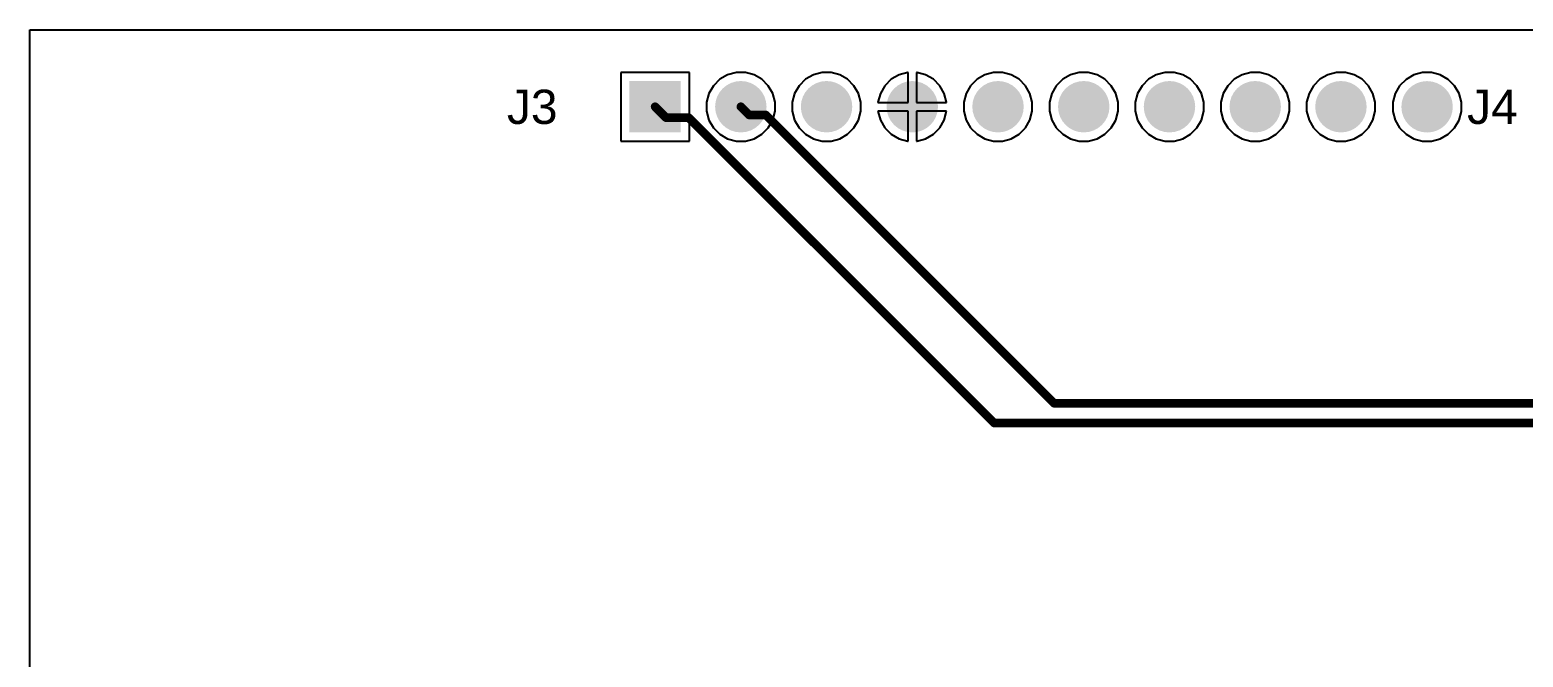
# Model space of a CAD drawing. Header units: inches. Extents: x 0 to 6, y 0 to 4.
# Drawn here: x 0.01 to 1.752, y 1.358 to 2.09 of the extents above; entities that cross this region are included whole.
import ezdxf

# ---------------------------------------------------------------- set-up
doc = ezdxf.new("R2010")
doc.units = ezdxf.units.IN
doc.header["$MEASUREMENT"] = 0
for name, color, linetype in [('Bottom Layer', 5, 'Continuous'), ('Bottom Solder', 6, 'Continuous'), ('Multi-Layer', 9, 'Continuous'), ('Pad Holes', 156, 'Continuous'), ('Top Layer', 1, 'Continuous'), ('Top Overlay', 2, 'Continuous'), ('Top Solder', 216, 'Continuous')]:
    doc.layers.add(name, color=color, linetype=linetype)
doc.styles.add('Arial', font='', dxfattribs={"height": 0.2})
doc.styles.get('Arial').set_extended_font_data('Arial')

# ---------------------------------------------------------------- blocks, each defined once
blk = doc.blocks.new('10_P___H______2')
at = {"layer": 'Bottom Layer'}
blk.add_hatch(color=5, dxfattribs=at).paths.add_polyline_path([(-0.03, 0.03), (0.03, 0.03), (0.03, -0.03), (-0.03, -0.03)])
h = blk.add_hatch(color=5, dxfattribs=at)
edge = h.paths.add_edge_path()
edge.add_arc((0.1, 0), 0.03, 0, 360)
h = blk.add_hatch(color=5, dxfattribs=at)
edge = h.paths.add_edge_path()
edge.add_arc((0.2, 0), 0.03, 0, 360)
h = blk.add_hatch(color=5, dxfattribs=at)
edge = h.paths.add_edge_path()
edge.add_arc((0.3, 0), 0.03, 0, 360)
h = blk.add_hatch(color=5, dxfattribs=at)
edge = h.paths.add_edge_path()
edge.add_arc((0.4, 0), 0.03, 0, 360)
h = blk.add_hatch(color=5, dxfattribs=at)
edge = h.paths.add_edge_path()
edge.add_arc((0.5, 0), 0.03, 0, 360)
h = blk.add_hatch(color=5, dxfattribs=at)
edge = h.paths.add_edge_path()
edge.add_arc((0.6, 0), 0.03, 0, 360)
h = blk.add_hatch(color=5, dxfattribs=at)
edge = h.paths.add_edge_path()
edge.add_arc((0.7, 0), 0.03, 0, 360)
h = blk.add_hatch(color=5, dxfattribs=at)
edge = h.paths.add_edge_path()
edge.add_arc((0.8, 0), 0.03, 0, 360)
h = blk.add_hatch(color=5, dxfattribs=at)
edge = h.paths.add_edge_path()
edge.add_arc((0.9005, -0.0001), 0.03, 0, 360)
at = {"layer": 'Bottom Solder'}
blk.add_hatch(color=6, dxfattribs=at).paths.add_polyline_path([(-0.03, 0.03), (0.03, 0.03), (0.03, -0.03), (-0.03, -0.03)])
h = blk.add_hatch(color=6, dxfattribs=at)
edge = h.paths.add_edge_path()
edge.add_arc((0.1, 0), 0.03, 0, 360)
h = blk.add_hatch(color=6, dxfattribs=at)
edge = h.paths.add_edge_path()
edge.add_arc((0.2, 0), 0.03, 0, 360)
h = blk.add_hatch(color=6, dxfattribs=at)
edge = h.paths.add_edge_path()
edge.add_arc((0.3, 0), 0.03, 0, 360)
h = blk.add_hatch(color=6, dxfattribs=at)
edge = h.paths.add_edge_path()
edge.add_arc((0.4, 0), 0.03, 0, 360)
h = blk.add_hatch(color=6, dxfattribs=at)
edge = h.paths.add_edge_path()
edge.add_arc((0.5, 0), 0.03, 0, 360)
h = blk.add_hatch(color=6, dxfattribs=at)
edge = h.paths.add_edge_path()
edge.add_arc((0.6, 0), 0.03, 0, 360)
h = blk.add_hatch(color=6, dxfattribs=at)
edge = h.paths.add_edge_path()
edge.add_arc((0.7, 0), 0.03, 0, 360)
h = blk.add_hatch(color=6, dxfattribs=at)
edge = h.paths.add_edge_path()
edge.add_arc((0.8, 0), 0.03, 0, 360)
h = blk.add_hatch(color=6, dxfattribs=at)
edge = h.paths.add_edge_path()
edge.add_arc((0.9005, -0.0001), 0.03, 0, 360)
at = {"layer": 'Multi-Layer'}
blk.add_hatch(color=9, dxfattribs=at).paths.add_polyline_path([(-0.03, 0.03), (0.03, 0.03), (0.03, -0.03), (-0.03, -0.03)])
h = blk.add_hatch(color=9, dxfattribs=at)
edge = h.paths.add_edge_path()
edge.add_arc((0.1, 0), 0.03, 0, 360)
h = blk.add_hatch(color=9, dxfattribs=at)
edge = h.paths.add_edge_path()
edge.add_arc((0.2, 0), 0.03, 0, 360)
h = blk.add_hatch(color=9, dxfattribs=at)
edge = h.paths.add_edge_path()
edge.add_arc((0.3, 0), 0.03, 0, 360)
h = blk.add_hatch(color=9, dxfattribs=at)
edge = h.paths.add_edge_path()
edge.add_arc((0.4, 0), 0.03, 0, 360)
h = blk.add_hatch(color=9, dxfattribs=at)
edge = h.paths.add_edge_path()
edge.add_arc((0.5, 0), 0.03, 0, 360)
h = blk.add_hatch(color=9, dxfattribs=at)
edge = h.paths.add_edge_path()
edge.add_arc((0.6, 0), 0.03, 0, 360)
h = blk.add_hatch(color=9, dxfattribs=at)
edge = h.paths.add_edge_path()
edge.add_arc((0.7, 0), 0.03, 0, 360)
h = blk.add_hatch(color=9, dxfattribs=at)
edge = h.paths.add_edge_path()
edge.add_arc((0.8, 0), 0.03, 0, 360)
h = blk.add_hatch(color=9, dxfattribs=at)
edge = h.paths.add_edge_path()
edge.add_arc((0.9005, -0.0001), 0.03, 0, 360)
at = {"layer": 'Pad Holes'}
h = blk.add_hatch(color=7, dxfattribs=at)
edge = h.paths.add_edge_path()
edge.add_arc((0, 0), 0.015, 0, 360)
h = blk.add_hatch(color=7, dxfattribs=at)
edge = h.paths.add_edge_path()
edge.add_arc((0.1, 0), 0.015, 0, 360)
h = blk.add_hatch(color=7, dxfattribs=at)
edge = h.paths.add_edge_path()
edge.add_arc((0.2, 0), 0.015, 0, 360)
h = blk.add_hatch(color=7, dxfattribs=at)
edge = h.paths.add_edge_path()
edge.add_arc((0.3, 0), 0.015, 0, 360)
h = blk.add_hatch(color=7, dxfattribs=at)
edge = h.paths.add_edge_path()
edge.add_arc((0.4, 0), 0.015, 0, 360)
h = blk.add_hatch(color=7, dxfattribs=at)
edge = h.paths.add_edge_path()
edge.add_arc((0.5, 0), 0.015, 0, 360)
h = blk.add_hatch(color=7, dxfattribs=at)
edge = h.paths.add_edge_path()
edge.add_arc((0.6, 0), 0.015, 0, 360)
h = blk.add_hatch(color=7, dxfattribs=at)
edge = h.paths.add_edge_path()
edge.add_arc((0.7, 0), 0.015, 0, 360)
h = blk.add_hatch(color=7, dxfattribs=at)
edge = h.paths.add_edge_path()
edge.add_arc((0.8, 0), 0.015, 0, 360)
h = blk.add_hatch(color=7, dxfattribs=at)
edge = h.paths.add_edge_path()
edge.add_arc((0.9005, -0.0001), 0.015, 0, 360)
at = {"layer": 'Top Layer'}
blk.add_hatch(color=1, dxfattribs=at).paths.add_polyline_path([(-0.03, 0.03), (0.03, 0.03), (0.03, -0.03), (-0.03, -0.03)])
h = blk.add_hatch(color=1, dxfattribs=at)
edge = h.paths.add_edge_path()
edge.add_arc((0.1, 0), 0.03, 0, 360)
h = blk.add_hatch(color=1, dxfattribs=at)
edge = h.paths.add_edge_path()
edge.add_arc((0.2, 0), 0.03, 0, 360)
h = blk.add_hatch(color=1, dxfattribs=at)
edge = h.paths.add_edge_path()
edge.add_arc((0.3, 0), 0.03, 0, 360)
h = blk.add_hatch(color=1, dxfattribs=at)
edge = h.paths.add_edge_path()
edge.add_arc((0.4, 0), 0.03, 0, 360)
h = blk.add_hatch(color=1, dxfattribs=at)
edge = h.paths.add_edge_path()
edge.add_arc((0.5, 0), 0.03, 0, 360)
h = blk.add_hatch(color=1, dxfattribs=at)
edge = h.paths.add_edge_path()
edge.add_arc((0.6, 0), 0.03, 0, 360)
h = blk.add_hatch(color=1, dxfattribs=at)
edge = h.paths.add_edge_path()
edge.add_arc((0.7, 0), 0.03, 0, 360)
h = blk.add_hatch(color=1, dxfattribs=at)
edge = h.paths.add_edge_path()
edge.add_arc((0.8, 0), 0.03, 0, 360)
h = blk.add_hatch(color=1, dxfattribs=at)
edge = h.paths.add_edge_path()
edge.add_arc((0.9005, -0.0001), 0.03, 0, 360)
at = {"layer": 'Top Solder'}
blk.add_hatch(color=216, dxfattribs=at).paths.add_polyline_path([(-0.03, 0.03), (0.03, 0.03), (0.03, -0.03), (-0.03, -0.03)])
h = blk.add_hatch(color=216, dxfattribs=at)
edge = h.paths.add_edge_path()
edge.add_arc((0.1, 0), 0.03, 0, 360)
h = blk.add_hatch(color=216, dxfattribs=at)
edge = h.paths.add_edge_path()
edge.add_arc((0.2, 0), 0.03, 0, 360)
h = blk.add_hatch(color=216, dxfattribs=at)
edge = h.paths.add_edge_path()
edge.add_arc((0.3, 0), 0.03, 0, 360)
h = blk.add_hatch(color=216, dxfattribs=at)
edge = h.paths.add_edge_path()
edge.add_arc((0.4, 0), 0.03, 0, 360)
h = blk.add_hatch(color=216, dxfattribs=at)
edge = h.paths.add_edge_path()
edge.add_arc((0.5, 0), 0.03, 0, 360)
h = blk.add_hatch(color=216, dxfattribs=at)
edge = h.paths.add_edge_path()
edge.add_arc((0.6, 0), 0.03, 0, 360)
h = blk.add_hatch(color=216, dxfattribs=at)
edge = h.paths.add_edge_path()
edge.add_arc((0.7, 0), 0.03, 0, 360)
h = blk.add_hatch(color=216, dxfattribs=at)
edge = h.paths.add_edge_path()
edge.add_arc((0.8, 0), 0.03, 0, 360)
h = blk.add_hatch(color=216, dxfattribs=at)
edge = h.paths.add_edge_path()
edge.add_arc((0.9005, -0.0001), 0.03, 0, 360)

msp = doc.modelspace()

# ---------------------------------------------------------------- linework, layer by layer
at = {"layer": 'Bottom Layer'}
for p, q in [((0.0102, 0.0102), (0.0102, 2.0898)), ((0.0102, 2.0898), (2.5898, 2.0898)), ((0.7795, 2.0401), (0.6995, 2.0401)), ((0.6995, 2.0401), (0.6995, 1.9601)), ((0.7795, 1.9601), (0.7795, 2.0401)), ((0.8343, 2.0401), (0.8241, 2.0373)), ((0.8448, 2.0401), (0.8343, 2.0401)), ((0.855, 2.0373), (0.8448, 2.0401)), ((0.9343, 2.0401), (0.9241, 2.0373)), ((0.9448, 2.0401), (0.9343, 2.0401)), ((0.955, 2.0373), (0.9448, 2.0401)), ((1.0343, 2.0401), (1.0241, 2.0373)), ((1.0345, 2.0401), (1.0343, 2.0401)), ((1.0345, 2.0051), (1.0345, 2.0401)), ((1.0448, 2.0401), (1.0445, 2.0401)), ((1.0445, 2.0401), (1.0445, 2.0051)), ((1.055, 2.0373), (1.0448, 2.0401)), ((1.1343, 2.0401), (1.1241, 2.0373)), ((1.1448, 2.0401), (1.1343, 2.0401)), ((1.155, 2.0373), (1.1448, 2.0401)), ((1.2343, 2.0401), (1.2241, 2.0373)), ((1.2448, 2.0401), (1.2343, 2.0401)), ((1.255, 2.0373), (1.2448, 2.0401)), ((1.3343, 2.0401), (1.3241, 2.0373)), ((1.3448, 2.0401), (1.3343, 2.0401)), ((1.355, 2.0373), (1.3448, 2.0401)), ((1.4343, 2.0401), (1.4241, 2.0373)), ((1.4448, 2.0401), (1.4343, 2.0401)), ((1.455, 2.0373), (1.4448, 2.0401)), ((1.5343, 2.0401), (1.5241, 2.0373)), ((1.5448, 2.0401), (1.5343, 2.0401)), ((1.555, 2.0373), (1.5448, 2.0401)), ((1.6347, 2.04), (1.6246, 2.0373)), ((1.6453, 2.04), (1.6347, 2.04)), ((1.6554, 2.0373), (1.6453, 2.04)), ((0.8075, 2.0246), (0.8023, 2.0155)), ((0.815, 2.0321), (0.8075, 2.0246)), ((0.8241, 2.0373), (0.815, 2.0321)), ((0.8641, 2.0321), (0.855, 2.0373)), ((0.8715, 2.0246), (0.8641, 2.0321)), ((0.8768, 2.0155), (0.8715, 2.0246)), ((0.9075, 2.0246), (0.9023, 2.0155)), ((0.915, 2.0321), (0.9075, 2.0246)), ((0.9241, 2.0373), (0.915, 2.0321)), ((0.9641, 2.0321), (0.955, 2.0373)), ((0.9715, 2.0246), (0.9641, 2.0321)), ((0.9768, 2.0155), (0.9715, 2.0246)), ((1.0075, 2.0246), (1.0023, 2.0155)), ((1.015, 2.0321), (1.0075, 2.0246)), ((1.0241, 2.0373), (1.015, 2.0321)), ((1.0641, 2.0321), (1.055, 2.0373)), ((1.0715, 2.0246), (1.0641, 2.0321)), ((1.0768, 2.0155), (1.0715, 2.0246)), ((1.1075, 2.0246), (1.1023, 2.0155)), ((1.115, 2.0321), (1.1075, 2.0246)), ((1.1241, 2.0373), (1.115, 2.0321)), ((1.1641, 2.0321), (1.155, 2.0373)), ((1.1715, 2.0246), (1.1641, 2.0321)), ((1.1768, 2.0155), (1.1715, 2.0246)), ((1.2075, 2.0246), (1.2023, 2.0155)), ((1.215, 2.0321), (1.2075, 2.0246)), ((1.2241, 2.0373), (1.215, 2.0321)), ((1.2641, 2.0321), (1.255, 2.0373)), ((1.2715, 2.0246), (1.2641, 2.0321)), ((1.2768, 2.0155), (1.2715, 2.0246)), ((1.3075, 2.0246), (1.3023, 2.0155)), ((1.315, 2.0321), (1.3075, 2.0246)), ((1.3241, 2.0373), (1.315, 2.0321)), ((1.3641, 2.0321), (1.355, 2.0373)), ((1.3715, 2.0246), (1.3641, 2.0321)), ((1.3768, 2.0155), (1.3715, 2.0246)), ((1.4075, 2.0246), (1.4023, 2.0155)), ((1.415, 2.0321), (1.4075, 2.0246)), ((1.4241, 2.0373), (1.415, 2.0321)), ((1.4641, 2.0321), (1.455, 2.0373)), ((1.4715, 2.0246), (1.4641, 2.0321)), ((1.4768, 2.0155), (1.4715, 2.0246)), ((1.5075, 2.0246), (1.5023, 2.0155)), ((1.515, 2.0321), (1.5075, 2.0246)), ((1.5241, 2.0373), (1.515, 2.0321)), ((1.5641, 2.0321), (1.555, 2.0373)), ((1.5715, 2.0246), (1.5641, 2.0321)), ((1.5768, 2.0155), (1.5715, 2.0246)), ((1.608, 2.0246), (1.6027, 2.0154)), ((1.6154, 2.032), (1.608, 2.0246)), ((1.6246, 2.0373), (1.6154, 2.032)), ((1.6646, 2.032), (1.6554, 2.0373)), ((1.672, 2.0246), (1.6646, 2.032)), ((1.6773, 2.0154), (1.672, 2.0246)), ((0.8023, 2.0155), (0.7995, 2.0053)), ((0.7995, 2.0053), (0.7995, 1.9948)), ((0.8795, 2.0053), (0.8768, 2.0155)), ((0.8795, 1.9948), (0.8795, 2.0053)), ((0.9023, 2.0155), (0.8995, 2.0053)), ((0.8995, 2.0053), (0.8995, 1.9948)), ((0.9795, 2.0053), (0.9768, 2.0155)), ((0.9795, 1.9948), (0.9795, 2.0053)), ((1.0023, 2.0155), (0.9995, 2.0053)), ((0.9995, 2.0053), (0.9995, 2.0051)), ((0.9995, 2.0051), (1.0345, 2.0051)), ((1.0445, 2.0051), (1.0795, 2.0051)), ((1.0795, 2.0053), (1.0768, 2.0155)), ((1.0795, 2.0051), (1.0795, 2.0053)), ((1.1023, 2.0155), (1.0995, 2.0053)), ((1.0995, 2.0053), (1.0995, 1.9948)), ((1.1795, 2.0053), (1.1768, 2.0155)), ((1.1795, 1.9948), (1.1795, 2.0053)), ((1.2023, 2.0155), (1.1995, 2.0053)), ((1.1995, 2.0053), (1.1995, 1.9948)), ((1.2795, 2.0053), (1.2768, 2.0155)), ((1.2795, 1.9948), (1.2795, 2.0053)), ((1.3023, 2.0155), (1.2995, 2.0053)), ((1.2995, 2.0053), (1.2995, 1.9948)), ((1.3795, 2.0053), (1.3768, 2.0155)), ((1.3795, 1.9948), (1.3795, 2.0053)), ((1.4023, 2.0155), (1.3995, 2.0053)), ((1.3995, 2.0053), (1.3995, 1.9948)), ((1.4795, 2.0053), (1.4768, 2.0155)), ((1.4795, 1.9948), (1.4795, 2.0053)), ((1.5023, 2.0155), (1.4995, 2.0053)), ((1.4995, 2.0053), (1.4995, 1.9948)), ((1.5795, 2.0053), (1.5768, 2.0155)), ((1.5795, 1.9948), (1.5795, 2.0053)), ((1.6027, 2.0154), (1.6, 2.0053)), ((1.6, 2.0053), (1.6, 1.9947)), ((1.68, 2.0053), (1.6773, 2.0154)), ((1.68, 1.9947), (1.68, 2.0053)), ((0.7995, 1.9948), (0.8023, 1.9846)), ((0.8768, 1.9846), (0.8795, 1.9948)), ((0.8995, 1.9948), (0.9023, 1.9846)), ((0.9768, 1.9846), (0.9795, 1.9948)), ((1.0345, 1.9951), (0.9995, 1.9951)), ((0.9995, 1.9951), (0.9995, 1.9948)), ((0.9995, 1.9948), (1.0023, 1.9846)), ((1.0345, 1.9601), (1.0345, 1.9951)), ((1.0795, 1.9951), (1.0445, 1.9951)), ((1.0445, 1.9951), (1.0445, 1.9601)), ((1.0768, 1.9846), (1.0795, 1.9948)), ((1.0795, 1.9948), (1.0795, 1.9951)), ((1.0995, 1.9948), (1.1023, 1.9846)), ((1.1768, 1.9846), (1.1795, 1.9948)), ((1.1995, 1.9948), (1.2023, 1.9846)), ((1.2768, 1.9846), (1.2795, 1.9948)), ((1.2995, 1.9948), (1.3023, 1.9846)), ((1.3768, 1.9846), (1.3795, 1.9948)), ((1.3995, 1.9948), (1.4023, 1.9846)), ((1.4768, 1.9846), (1.4795, 1.9948)), ((1.4995, 1.9948), (1.5023, 1.9846)), ((1.5768, 1.9846), (1.5795, 1.9948)), ((1.6, 1.9947), (1.6027, 1.9846)), ((1.6773, 1.9846), (1.68, 1.9947)), ((0.8023, 1.9846), (0.8075, 1.9755)), ((0.8075, 1.9755), (0.815, 1.9681)), ((0.8641, 1.9681), (0.8715, 1.9755)), ((0.8715, 1.9755), (0.8768, 1.9846)), ((0.9023, 1.9846), (0.9075, 1.9755)), ((0.9075, 1.9755), (0.915, 1.9681)), ((0.9641, 1.9681), (0.9715, 1.9755)), ((0.9715, 1.9755), (0.9768, 1.9846)), ((1.0023, 1.9846), (1.0075, 1.9755)), ((1.0075, 1.9755), (1.015, 1.9681)), ((1.0641, 1.9681), (1.0715, 1.9755)), ((1.0715, 1.9755), (1.0768, 1.9846)), ((1.1023, 1.9846), (1.1075, 1.9755)), ((1.1075, 1.9755), (1.115, 1.9681)), ((1.1641, 1.9681), (1.1715, 1.9755)), ((1.1715, 1.9755), (1.1768, 1.9846)), ((1.2023, 1.9846), (1.2075, 1.9755)), ((1.2075, 1.9755), (1.215, 1.9681)), ((1.2641, 1.9681), (1.2715, 1.9755)), ((1.2715, 1.9755), (1.2768, 1.9846)), ((1.3023, 1.9846), (1.3075, 1.9755)), ((1.3075, 1.9755), (1.315, 1.9681)), ((1.3641, 1.9681), (1.3715, 1.9755)), ((1.3715, 1.9755), (1.3768, 1.9846)), ((1.4023, 1.9846), (1.4075, 1.9755)), ((1.4075, 1.9755), (1.415, 1.9681)), ((1.4641, 1.9681), (1.4715, 1.9755)), ((1.4715, 1.9755), (1.4768, 1.9846)), ((1.5023, 1.9846), (1.5075, 1.9755)), ((1.5075, 1.9755), (1.515, 1.9681)), ((1.5641, 1.9681), (1.5715, 1.9755)), ((1.5715, 1.9755), (1.5768, 1.9846)), ((1.6027, 1.9846), (1.608, 1.9754)), ((1.608, 1.9754), (1.6154, 1.968)), ((1.6646, 1.968), (1.672, 1.9754)), ((1.672, 1.9754), (1.6773, 1.9846)), ((0.6995, 1.9601), (0.7795, 1.9601)), ((0.815, 1.9681), (0.8241, 1.9628)), ((0.8241, 1.9628), (0.8343, 1.9601)), ((0.8343, 1.9601), (0.8448, 1.9601)), ((0.8448, 1.9601), (0.855, 1.9628)), ((0.855, 1.9628), (0.8641, 1.9681)), ((0.915, 1.9681), (0.9241, 1.9628)), ((0.9241, 1.9628), (0.9343, 1.9601)), ((0.9343, 1.9601), (0.9448, 1.9601)), ((0.9448, 1.9601), (0.955, 1.9628)), ((0.955, 1.9628), (0.9641, 1.9681)), ((1.015, 1.9681), (1.0241, 1.9628)), ((1.0241, 1.9628), (1.0343, 1.9601)), ((1.0343, 1.9601), (1.0345, 1.9601)), ((1.0445, 1.9601), (1.0448, 1.9601)), ((1.0448, 1.9601), (1.055, 1.9628)), ((1.055, 1.9628), (1.0641, 1.9681)), ((1.115, 1.9681), (1.1241, 1.9628)), ((1.1241, 1.9628), (1.1343, 1.9601)), ((1.1343, 1.9601), (1.1448, 1.9601)), ((1.1448, 1.9601), (1.155, 1.9628)), ((1.155, 1.9628), (1.1641, 1.9681)), ((1.215, 1.9681), (1.2241, 1.9628)), ((1.2241, 1.9628), (1.2343, 1.9601)), ((1.2343, 1.9601), (1.2448, 1.9601)), ((1.2448, 1.9601), (1.255, 1.9628)), ((1.255, 1.9628), (1.2641, 1.9681)), ((1.315, 1.9681), (1.3241, 1.9628)), ((1.3241, 1.9628), (1.3343, 1.9601)), ((1.3343, 1.9601), (1.3448, 1.9601)), ((1.3448, 1.9601), (1.355, 1.9628)), ((1.355, 1.9628), (1.3641, 1.9681)), ((1.415, 1.9681), (1.4241, 1.9628)), ((1.4241, 1.9628), (1.4343, 1.9601)), ((1.4343, 1.9601), (1.4448, 1.9601)), ((1.4448, 1.9601), (1.455, 1.9628)), ((1.455, 1.9628), (1.4641, 1.9681)), ((1.515, 1.9681), (1.5241, 1.9628)), ((1.5241, 1.9628), (1.5343, 1.9601)), ((1.5343, 1.9601), (1.5448, 1.9601)), ((1.5448, 1.9601), (1.555, 1.9628)), ((1.555, 1.9628), (1.5641, 1.9681)), ((1.6154, 1.968), (1.6246, 1.9627)), ((1.6246, 1.9627), (1.6347, 1.96)), ((1.6347, 1.96), (1.6453, 1.96)), ((1.6453, 1.96), (1.6554, 1.9627)), ((1.6554, 1.9627), (1.6646, 1.968))]:
    msp.add_line(p, q, dxfattribs=at)
at = {"layer": 'Top Layer'}
for points in [[(0.7395, 2.0001, 0.01, 0.01, 0), (0.7523, 1.9873, 0.01, 0.01, 0)], [(0.8395, 2.0001, 0.01, 0.01, 0), (0.8491, 1.9905, 0.01, 0.01, 0)], [(0.7523, 1.9873, 0.01, 0.01, 0), (0.7787, 1.9873, 0.01, 0.01, 0)], [(0.7787, 1.9873, 0.01, 0.01, 0), (1.135, 1.631, 0.01, 0.01, 0)], [(0.8491, 1.9905, 0.01, 0.01, 0), (0.8685, 1.9905, 0.01, 0.01, 0)], [(0.8685, 1.9905, 0.01, 0.01, 0), (1.205, 1.654, 0.01, 0.01, 0)], [(1.205, 1.654, 0.01, 0.01, 0), (2.251, 1.654, 0.01, 0.01, 0)], [(1.135, 1.631, 0.01, 0.01, 0), (2.196, 1.631, 0.01, 0.01, 0)]]:
    msp.add_lwpolyline(points, format="xyseb", dxfattribs=at)
for points in [[(0.737, 2.0001, 0.005, 0.005, 1), (0.742, 2.0001, 0.005, 0.005, 1)], [(0.837, 2.0001, 0.005, 0.005, 1), (0.842, 2.0001, 0.005, 0.005, 1)], [(0.7498, 1.9873, 0.005, 0.005, 1), (0.7548, 1.9873, 0.005, 0.005, 1)], [(0.7498, 1.9873, 0.005, 0.005, 1), (0.7548, 1.9873, 0.005, 0.005, 1)], [(0.7762, 1.9873, 0.005, 0.005, 1), (0.7812, 1.9873, 0.005, 0.005, 1)], [(0.7762, 1.9873, 0.005, 0.005, 1), (0.7812, 1.9873, 0.005, 0.005, 1)], [(0.8466, 1.9905, 0.005, 0.005, 1), (0.8516, 1.9905, 0.005, 0.005, 1)], [(0.8466, 1.9905, 0.005, 0.005, 1), (0.8516, 1.9905, 0.005, 0.005, 1)], [(0.866, 1.9905, 0.005, 0.005, 1), (0.871, 1.9905, 0.005, 0.005, 1)], [(0.866, 1.9905, 0.005, 0.005, 1), (0.871, 1.9905, 0.005, 0.005, 1)], [(1.2025, 1.654, 0.005, 0.005, 1), (1.2075, 1.654, 0.005, 0.005, 1)], [(1.2025, 1.654, 0.005, 0.005, 1), (1.2075, 1.654, 0.005, 0.005, 1)], [(1.1325, 1.631, 0.005, 0.005, 1), (1.1375, 1.631, 0.005, 0.005, 1)], [(1.1325, 1.631, 0.005, 0.005, 1), (1.1375, 1.631, 0.005, 0.005, 1)]]:
    msp.add_lwpolyline(points, format="xyseb", close=True, dxfattribs=at)

# ---------------------------------------------------------------- block references
msp.add_blockref('10_P___H______2', (0.7395, 2.0001))

# ---------------------------------------------------------------- texts
at = {"layer": 'Top Overlay', "style": 'Arial'}
for s, p in [('J3', (0.5667, 1.98)), ('J4', (1.6867, 1.98))]:
    msp.add_text(s, height=0.04, dxfattribs=at).set_placement(p)

doc.saveas('drawing.dxf')
